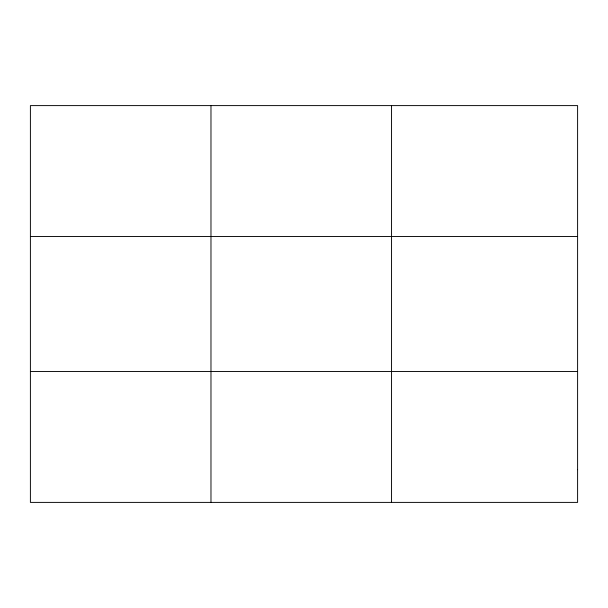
<?xml version="1.0" encoding="UTF-8"?>
<svg xmlns="http://www.w3.org/2000/svg" width="608" height="608" viewBox="0 0 608 608"><rect width="100%" height="100%" fill="white"/><g stroke="black" fill="none" stroke-linecap="round" stroke-linejoin="round"><path stroke-width="0.91" d="M210.976 502.398L210.976 105.602M391.552 502.398L391.552 105.602M30.4 236.542L577.6 236.542M30.4 371.458L577.6 371.458M577.6 469.665L577.6 502.398L30.4 502.398L30.4 105.602L577.6 105.602L577.6 469.665"/></g></svg>
